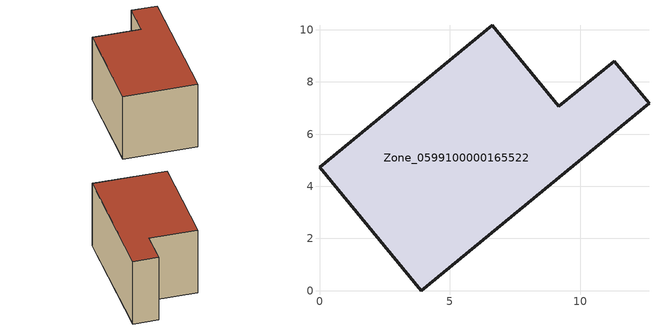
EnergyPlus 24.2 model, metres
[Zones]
Zone_0599100000165522
 floor ground (C_G): 3.89,0 0,4.74 6.62,10.17 9.18,7.06 11.29,8.8 12.63,7.18 z3.02
 wall outside (C_F): 0,4.74 3.89,0 12.63,7.18 11.29,8.8 9.18,7.06 6.62,10.17 0,4.74 z3.02:8.96
 roof outside (C_R): 6.62,10.17 0,4.74 3.89,0 12.63,7.18 11.29,8.8 9.18,7.06 z8.96
[BUILDING]
Pand.0599100000165522: North Axis=0; Terrain=City; Loads Convergence Tolerance Value=0.04; Temperature Convergence Tolerance Value=0.4; Solar Distribution=FullExterior; Maximum Number of Warmup Days=25; Minimum Number of Warmup Days=1
[Site:Location]
Rotterdam.The.Hague.AP_ZH_NLD Design_Conditions: Latitude=51.96; Longitude=4.45; Time Zone=1; Elevation=-4.5
[SITE:GROUNDTEMPERATURE:BUILDINGSURFACE]
18, 18, 18, 18, 18, 18, 18, 18, 18, 18, 18, 18
[MATERIAL] Thermal Absorptance=0.9; Solar Absorptance=0.7; Visible Absorptance=0.7
Name | Roughness | Thickness | Conductivity | Density | Specific Heat
G.TC.1946-1964 | MediumSmooth | 0.15 | 1 | 540 | 1210
F.TC.1946-1964 | Rough | 0.3 | 0.857143 | 1920 | 840
R.TC.1946-1964 | MediumRough | 0.2 | 0.235294 | 1500 | 1000
[CONSTRUCTION]
C_G: G.TC.1946-1964
C_F: F.TC.1946-1964
C_R: R.TC.1946-1964
[ZONE]
Zone_0599100000165522: Type=1; Multiplier=1; Ceiling Height=Autocalculate; Volume=Autocalculate; Floor Area=autocalculate; Part of Total Floor Area=Yes
[ZONEINFILTRATION:DESIGNFLOWRATE]
Infil_Zone_0599100000165522: Zone or ZoneList or Space or SpaceList=Zone_0599100000165522; Schedule=AlwaysOn; Design Flow Rate Calculation Method=Flow/Area; Flow Rate per Floor Area=0.003; Constant Term Coefficient=1; Temperature Term Coefficient=0; Velocity Term Coefficient=0; Velocity Squared Term Coefficient=0
[HVACTEMPLATE:ZONE:IDEALLOADSAIRSYSTEM]
Zone_0599100000165522: Maximum Heating Supply Air Temperature=50; Minimum Cooling Supply Air Temperature=13; Maximum Heating Supply Air Humidity Ratio=0.0156; Minimum Cooling Supply Air Humidity Ratio=0.0077; Heating Limit=NoLimit; Cooling Limit=NoLimit; Dehumidification Control Type=ConstantSensibleHeatRatio; Cooling Sensible Heat Ratio=0.7; Dehumidification Setpoint=60; Humidification Control Type=None; Humidification Setpoint=30; Outdoor Air Method=None; Outdoor Air Flow Rate per Person=0.00944; Outdoor Air Flow Rate per Zone Floor Area=0; Outdoor Air Flow Rate per Zone=0; Demand Controlled Ventilation Type=None; Outdoor Air Economizer Type=NoEconomizer; Heat Recovery Type=None; Sensible Heat Recovery Effectiveness=0.7; Latent Heat Recovery Effectiveness=0.65
[ZONECONTROL:THERMOSTAT]
ThermostatControl_Zone_0599100000165522: Zone or ZoneList=Zone_0599100000165522; Control Type Schedule=DualSetpointControlType; Control 1=Thermostat_Zone_0599100000165522; Temperature Difference Between Cutout And Setpoint=0
[THERMOSTATSETPOINT:DUALSETPOINT]
Thermostat_Zone_0599100000165522: Heating Setpoint Temperature Schedule=HeatingSetpoint_Zone_0599100000165522; Cooling Setpoint Temperature Schedule=CoolingSetpoint_Zone_0599100000165522
[SCHEDULE:COMPACT]
HeatingSetpoint_Zone_0599100000165522: Through: 12/31, For: AllDays, Until: 24:00, 21
CoolingSetpoint_Zone_0599100000165522: Through: 12/31, For: AllDays, Until: 24:00, 24
DualSetpointControlType: Through: 12/31, For: AllDays, Until: 24:00, 4
AlwaysOn: Through: 12/31, For: AllDays, Until: 24:00, 1
